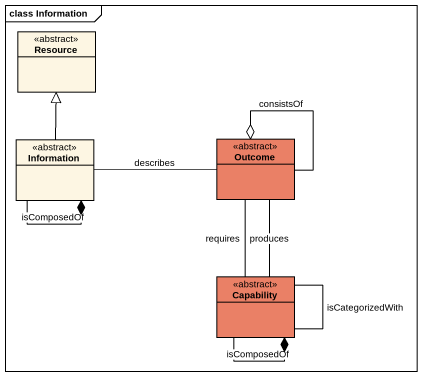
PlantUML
@startuml
mainframe class Information
hide circle
hide empty members
class Resource <<abstract>>
class Information <<abstract>>
class Outcome <<abstract>> #EA8066
class Capability <<abstract>> #EA8066
Information -up-|> Resource
Information --* Information : isComposedOf
Information -right- Outcome : describes
Outcome --o Outcome : consistsOf
Capability -up- Outcome : produces
Capability -up- Outcome : requires
Capability --* Capability : isComposedOf
Capability -- Capability : isCategorizedWith
@enduml
